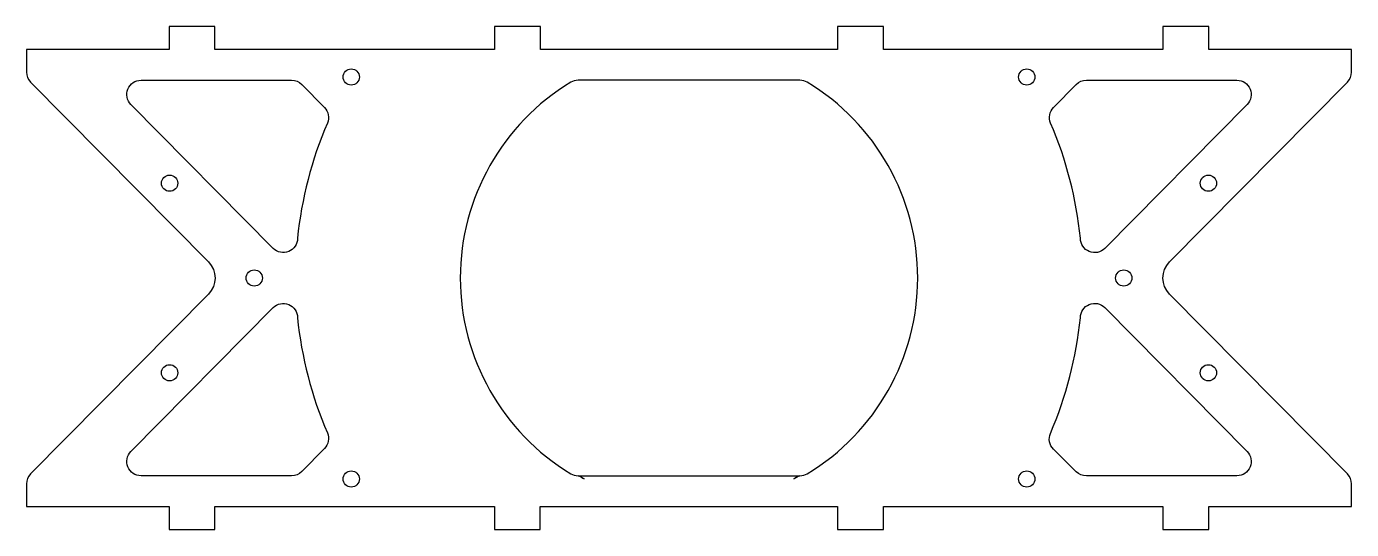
# Model space of a CAD drawing. Header units: inches. Extents: x 0 to 11.6, y 0 to 4.4.
import ezdxf

# ---------------------------------------------------------------- set-up
doc = ezdxf.new("R2010")
doc.units = ezdxf.units.IN
doc.header["$MEASUREMENT"] = 0

msp = doc.modelspace()

# ---------------------------------------------------------------- linework, layer by layer
for points in [[(11.547, 3.933, 0.197316), (11.583, 4.021), (11.583, 4.22), (10.335, 4.22), (10.335, 4.42), (9.935, 4.42), (9.935, 4.22), (7.491, 4.22), (7.491, 4.42), (7.091, 4.42), (7.091, 4.22), (4.492, 4.22), (4.492, 4.42), (4.091, 4.42), (4.091, 4.22), (1.647, 4.22), (1.647, 4.42), (1.247, 4.42), (1.247, 4.22), (0, 4.22), (0, 4.021, 0.197316), (0.036, 3.933), (1.59, 2.361, -0.410618), (1.59, 2.079), (0.036, 0.507, 0.197316), (0, 0.419), (0, 0.22), (1.247, 0.22), (1.247, 0.02), (1.647, 0.02), (1.647, 0.22), (4.091, 0.22), (4.091, 0.02), (4.491, 0.02), (4.491, 0.22), (7.091, 0.22), (7.091, 0.02), (7.491, 0.02), (7.491, 0.22), (9.935, 0.22), (9.935, 0.02), (10.335, 0.02), (10.335, 0.22), (11.583, 0.22), (11.583, 0.419, 0.197316), (11.547, 0.507), (9.993, 2.079, -0.410618), (9.993, 2.361)], [(1.002, 3.95), (2.317, 3.95, -0.2005), (2.406, 3.913), (2.604, 3.712, -0.30504), (2.63, 3.575, 0.076126), (2.369, 2.567, -0.670403), (2.156, 2.479), (0.913, 3.737, -0.665958)], [(6.761, 0.49, 0.13667), (6.825, 0.508, 0.564281), (6.825, 3.932, 0.13667), (6.761, 3.95), (4.822, 3.95, 0.13667), (4.758, 3.932, 0.564281), (4.758, 0.508, 0.13667), (4.822, 0.49), (4.828, 0.49), (6.755, 0.49)], [(9.213, 2.567, 0.076126), (8.953, 3.575, -0.30504), (8.979, 3.712), (9.177, 3.913, -0.2005), (9.266, 3.95), (10.581, 3.95, -0.665958), (10.67, 3.737), (9.427, 2.479, -0.670403)], [(2.369, 1.873, 0.076126), (2.63, 0.865, -0.30504), (2.604, 0.728), (2.406, 0.527, -0.2005), (2.317, 0.49), (1.002, 0.49, -0.665958), (0.913, 0.703), (2.156, 1.961, -0.670403)], [(10.581, 0.49), (9.265, 0.49, -0.197325), (9.177, 0.526), (8.978, 0.723, -0.308717), (8.951, 0.861, 0.076435), (9.213, 1.873, -0.670403), (9.427, 1.961), (10.67, 0.703, -0.665958)], [(4.828, 0.49, 0.006881), (4.876, 0.464)], [(6.707, 0.464), (6.755, 0.49, -0.006881)]]:
    msp.add_lwpolyline(points, format="xyb", close=True)
msp.add_lwpolyline([(6.755, 0.49), (6.761, 0.49, 0.13667), (6.825, 0.508, 0.564281), (6.825, 3.932, 0.13667), (6.761, 3.95), (4.822, 3.95, 0.13667), (4.758, 3.932, 0.564281), (4.758, 0.508, 0.13667), (4.822, 0.49), (4.828, 0.49)], format="xyb")
for centre in [(2.839, 3.978), (8.744, 3.978), (1.251, 3.049), (10.332, 3.049), (1.991, 2.22), (9.592, 2.22), (1.251, 1.391), (10.332, 1.391), (2.839, 0.462), (8.744, 0.462)]:
    msp.add_circle(centre, 0.0709)

doc.saveas('drawing.dxf')
